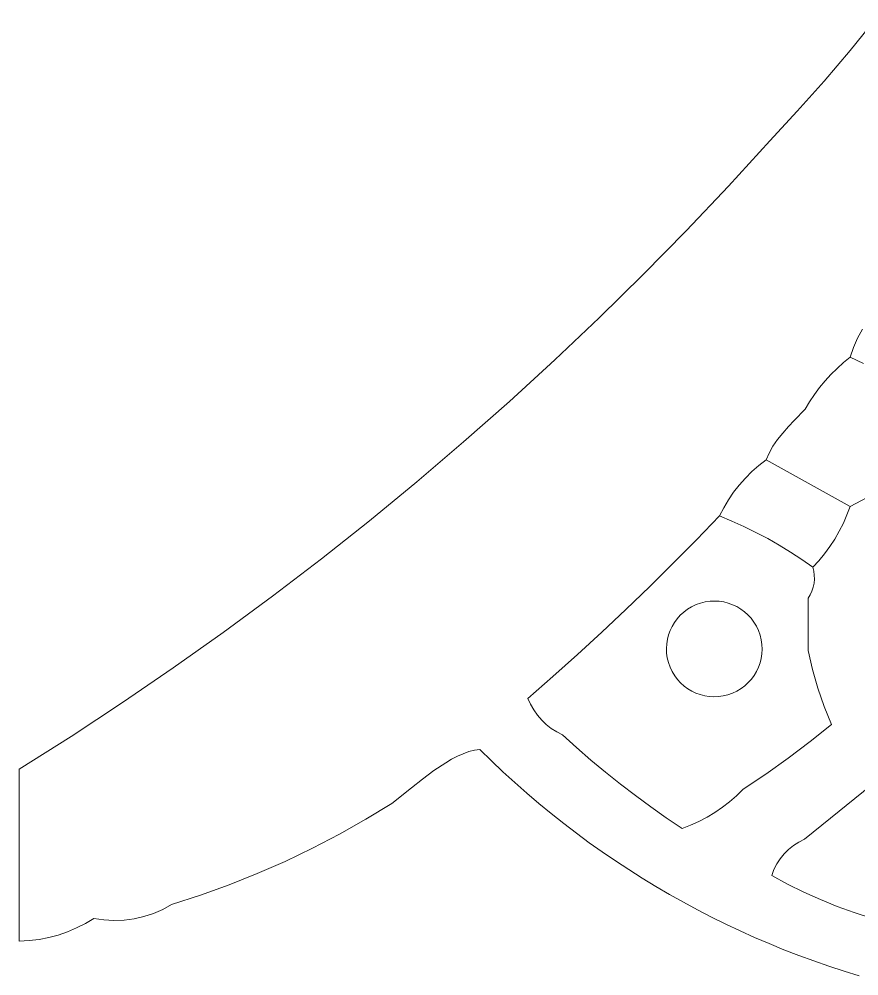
# Model space of a CAD drawing. Header units: inches. Extents: x 36.3 to 71.4, y 17.4 to 61.7.
# Drawn here: x 36.34 to 42.65, y 23.03 to 30.22 of the extents above; entities that cross this region are included whole.
import ezdxf

# ---------------------------------------------------------------- set-up
doc = ezdxf.new("R2010")
doc.units = ezdxf.units.IN
doc.header["$MEASUREMENT"] = 0
doc.layers.add('10_CLOSED_AREAS', color=7, linetype='CONTINUOUS', lineweight=18)
doc.layers.add('20_EXACT_CIRCLES', color=7, linetype='CONTINUOUS', lineweight=18)

msp = doc.modelspace()

# ---------------------------------------------------------------- linework, layer by layer
at = {"layer": '10_CLOSED_AREAS'}
for points in [[(42.7765, 30.2197), (42.5857, 29.9845), (42.3897, 29.7536), (42.1885, 29.5271), (41.9823, 29.305), (41.6703, 28.9639), (41.3524, 28.6286), (41.0288, 28.2991), (40.6995, 27.9756), (40.3646, 27.6581), (40.0242, 27.3467), (39.6783, 27.0414), (39.3271, 26.7423), (38.9707, 26.4495), (38.6091, 26.1631), (38.2424, 25.883), (37.8707, 25.6095), (37.4941, 25.3426), (37.1126, 25.0822), (36.7264, 24.8286), (36.3356, 24.5818), (36.3371, 23.2905), (36.4115, 23.2938), (36.4853, 23.3024), (36.558, 23.3163), (36.6295, 23.3352), (36.6995, 23.3593), (36.7676, 23.3883), (36.8337, 23.4222), (36.8974, 23.4609), (36.9731, 23.4494), (37.0491, 23.4451), (37.1248, 23.4478), (37.1998, 23.4574), (37.2736, 23.474), (37.3457, 23.4973), (37.4156, 23.5274), (37.4828, 23.564), (37.7003, 23.6346), (37.9152, 23.7124), (38.1272, 23.7973), (38.3362, 23.8891), (38.5421, 23.9879), (38.7446, 24.0935), (38.9435, 24.2059), (39.1388, 24.3249), (39.2861, 24.4417), (39.3689, 24.5071), (39.4555, 24.5714), (39.5439, 24.6302), (39.5882, 24.6562), (39.6323, 24.6792), (39.6758, 24.6986), (39.7187, 24.7139), (39.7606, 24.7247), (39.8014, 24.7302), (39.8875, 24.6456), (39.975, 24.5627), (40.0639, 24.4815), (40.1541, 24.4019), (40.2456, 24.324), (40.3384, 24.2478), (40.4324, 24.1734), (40.5277, 24.1006), (40.6242, 24.0296), (40.7219, 23.9603), (40.8207, 23.8928), (40.9207, 23.8271), (41.0218, 23.7632), (41.1239, 23.7011), (41.2272, 23.6407), (41.3315, 23.5823), (41.4368, 23.5257), (41.543, 23.4709), (41.6503, 23.418), (41.7585, 23.367), (41.8676, 23.3179), (41.9776, 23.2707), (42.0884, 23.2254), (42.2001, 23.1821), (42.3127, 23.1407), (42.426, 23.1013), (42.5401, 23.0639), (42.6549, 23.0285)], [(43.1035, 26.8302), (42.5857, 26.5561), (42.5621, 26.4926), (42.5351, 26.4306), (42.5047, 26.3704), (42.471, 26.312), (42.4341, 26.2556), (42.394, 26.2013), (42.3509, 26.1492), (42.3048, 26.0996), (42.3123, 26.0698), (42.3164, 26.0396), (42.3171, 26.0093), (42.3144, 25.9792), (42.3083, 25.9496), (42.299, 25.9208), (42.2864, 25.893), (42.2707, 25.8666), (42.2701, 25.4744), (42.3021, 25.3319), (42.342, 25.1915), (42.3898, 25.0537), (42.4452, 24.9186), (42.2845, 24.7892), (42.12, 24.6648), (41.9519, 24.5453), (41.7802, 24.4309), (41.7309, 24.3827), (41.6791, 24.3375), (41.6248, 24.2954), (41.5682, 24.2567), (41.5094, 24.2213), (41.4486, 24.1893), (41.386, 24.1609), (41.3216, 24.1361), (41.2034, 24.2163), (41.0867, 24.2988), (40.9717, 24.3834), (40.8584, 24.4703), (40.7467, 24.5594), (40.6368, 24.6505), (40.5286, 24.7439), (40.4223, 24.8393), (40.379, 24.8617), (40.3383, 24.8881), (40.3006, 24.9181), (40.2659, 24.9515), (40.2346, 24.988), (40.2068, 25.0274), (40.1828, 25.0695), (40.1629, 25.1141), (40.3502, 25.2777), (40.5354, 25.4436), (40.7186, 25.6118), (40.8996, 25.7822), (41.0786, 25.9548), (41.2554, 26.1296), (41.4301, 26.3067), (41.6025, 26.4858), (41.6348, 26.5473), (41.6707, 26.6066), (41.7099, 26.6635), (41.7525, 26.7178), (41.7983, 26.7695), (41.8472, 26.8184), (41.899, 26.8644), (41.9537, 26.9072), (41.9761, 26.9583), (42.0056, 27.0092), (42.0406, 27.0595), (42.0796, 27.1087), (42.1212, 27.1566), (42.1638, 27.2028), (42.2466, 27.2885), (42.2807, 27.344), (42.3174, 27.3978), (42.3565, 27.4498), (42.3979, 27.4999), (42.4416, 27.548), (42.4875, 27.5941), (42.5356, 27.638), (42.5857, 27.6797), (42.6113, 27.7526), (42.6425, 27.8228), (42.6792, 27.8901)], [(42.6792, 27.8901), (42.6425, 27.8228), (42.6113, 27.7526), (42.5857, 27.6797), (42.6857, 27.6302)], [(42.6857, 27.6302), (42.5857, 27.6797), (42.5356, 27.638), (42.4875, 27.5941), (42.4416, 27.548), (42.3979, 27.4999), (42.3565, 27.4498), (42.3174, 27.3978), (42.2807, 27.344), (42.2466, 27.2885), (42.1638, 27.2028), (42.1212, 27.1566), (42.0796, 27.1087), (42.0406, 27.0595), (42.0056, 27.0092), (41.9761, 26.9583), (41.9537, 26.9072), (42.5857, 26.5561), (43.1035, 26.8302)], [(42.7464, 23.4618), (42.6168, 23.5039), (42.4889, 23.5505), (42.3627, 23.6017), (42.2383, 23.6574), (42.116, 23.7175), (41.9958, 23.7821), (42.0124, 23.8271), (42.0337, 23.8696), (42.0592, 23.9093), (42.0889, 23.946), (42.1222, 23.9792), (42.1591, 24.0087), (42.1992, 24.0342), (42.2422, 24.0554), (42.8174, 24.5195)], [(42.8174, 24.5195), (42.2422, 24.0554), (42.1992, 24.0342), (42.1591, 24.0087), (42.1222, 23.9792), (42.0889, 23.946), (42.0592, 23.9093), (42.0337, 23.8696), (42.0124, 23.8271), (41.9958, 23.7821), (42.116, 23.7175), (42.2383, 23.6574), (42.3627, 23.6017), (42.4889, 23.5505), (42.6168, 23.5039), (42.7464, 23.4618)]]:
    msp.add_lwpolyline(points, dxfattribs=at)
for points in [[(41.9537, 26.9072), (41.899, 26.8644), (41.8472, 26.8184), (41.7983, 26.7695), (41.7525, 26.7178), (41.7099, 26.6635), (41.6707, 26.6066), (41.6348, 26.5473), (41.6025, 26.4858), (41.6954, 26.4473), (41.7869, 26.4059), (41.8771, 26.3617), (41.9658, 26.3147), (42.053, 26.265), (42.1386, 26.2125), (42.2225, 26.1574), (42.3048, 26.0996), (42.3509, 26.1492), (42.394, 26.2013), (42.4341, 26.2556), (42.471, 26.312), (42.5047, 26.3704), (42.5351, 26.4306), (42.5621, 26.4926), (42.5857, 26.5561)], [(41.6025, 26.4858), (41.4301, 26.3067), (41.2554, 26.1296), (41.0786, 25.9548), (40.8996, 25.7822), (40.7186, 25.6118), (40.5354, 25.4436), (40.3502, 25.2777), (40.1629, 25.1141), (40.1828, 25.0695), (40.2068, 25.0274), (40.2346, 24.988), (40.2659, 24.9515), (40.3006, 24.9181), (40.3383, 24.8881), (40.379, 24.8617), (40.4223, 24.8393), (40.5286, 24.7439), (40.6368, 24.6505), (40.7467, 24.5594), (40.8584, 24.4703), (40.9717, 24.3834), (41.0867, 24.2988), (41.2034, 24.2163), (41.3216, 24.1361), (41.386, 24.1609), (41.4486, 24.1893), (41.5094, 24.2213), (41.5682, 24.2567), (41.6248, 24.2954), (41.6791, 24.3375), (41.7309, 24.3827), (41.7802, 24.4309), (41.9519, 24.5453), (42.12, 24.6648), (42.2845, 24.7892), (42.4452, 24.9186), (42.3898, 25.0537), (42.342, 25.1915), (42.3021, 25.3319), (42.2701, 25.4744), (42.2707, 25.8666), (42.2864, 25.893), (42.299, 25.9208), (42.3083, 25.9496), (42.3144, 25.9792), (42.3171, 26.0093), (42.3164, 26.0396), (42.3123, 26.0698), (42.3048, 26.0996), (42.2225, 26.1574), (42.1386, 26.2125), (42.053, 26.265), (41.9658, 26.3147), (41.8771, 26.3617), (41.7869, 26.4059), (41.6954, 26.4473)]]:
    msp.add_lwpolyline(points, close=True, dxfattribs=at)
at = {"layer": '20_EXACT_CIRCLES'}
msp.add_lwpolyline([(41.2318, 25.3489), (41.2194, 25.3836), (41.2108, 25.4187), (41.2059, 25.4539), (41.2044, 25.4891), (41.2064, 25.524), (41.2118, 25.5582), (41.2203, 25.5917), (41.2321, 25.6242), (41.2468, 25.6554), (41.2645, 25.6851), (41.285, 25.7131), (41.3083, 25.7391), (41.3343, 25.7629), (41.3627, 25.7843), (41.3937, 25.8029), (41.427, 25.8187), (41.4617, 25.831), (41.4968, 25.8396), (41.532, 25.8446), (41.5672, 25.846), (41.602, 25.844), (41.6363, 25.8387), (41.6698, 25.8301), (41.7023, 25.8184), (41.7335, 25.8036), (41.7632, 25.7859), (41.7912, 25.7654), (41.8172, 25.7421), (41.841, 25.7162), (41.8623, 25.6877), (41.881, 25.6568), (41.8968, 25.6235), (41.9091, 25.5888), (41.9177, 25.5537), (41.9227, 25.5184), (41.9241, 25.4833), (41.9221, 25.4484), (41.9167, 25.4141), (41.9082, 25.3806), (41.8965, 25.3481), (41.8817, 25.3169), (41.864, 25.2872), (41.8435, 25.2592), (41.8202, 25.2332), (41.7943, 25.2094), (41.7658, 25.1881), (41.7348, 25.1694), (41.7016, 25.1537), (41.6669, 25.1413), (41.6318, 25.1328), (41.5965, 25.1278), (41.5613, 25.1264), (41.5265, 25.1284), (41.4922, 25.1337), (41.4587, 25.1423), (41.4262, 25.154), (41.395, 25.1687), (41.3653, 25.1864), (41.3373, 25.207), (41.3113, 25.2302), (41.2875, 25.2562), (41.2662, 25.2847), (41.2475, 25.3156)], close=True, dxfattribs=at)

doc.saveas('drawing.dxf')
